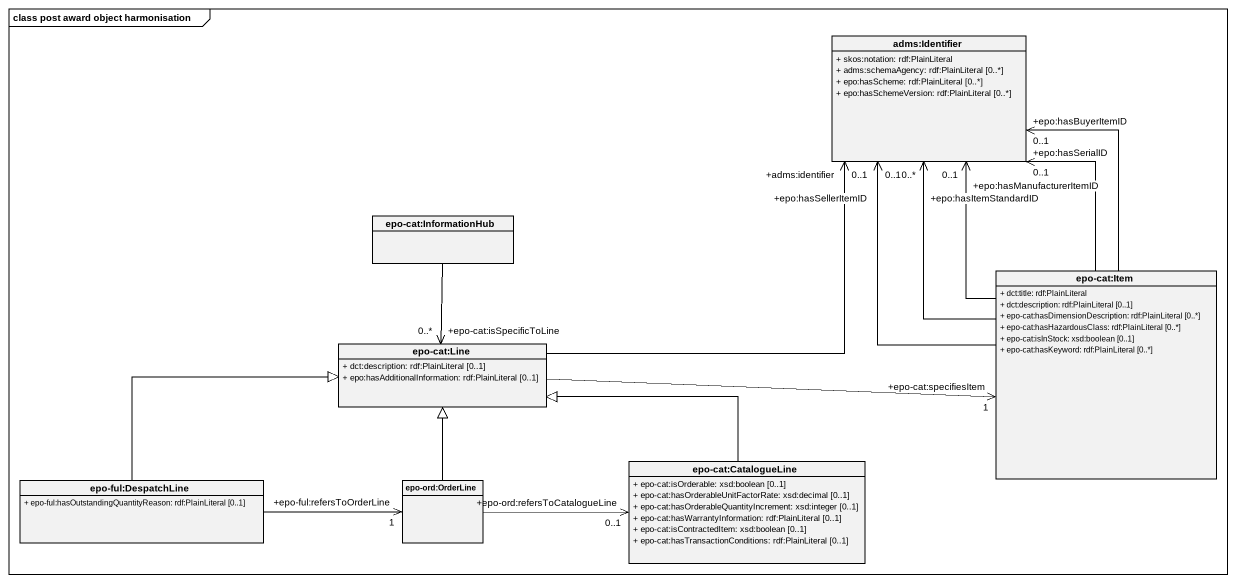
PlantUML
@startuml
mainframe class post award object harmonisation
hide circle
hide empty members
skinparam classAttributeIconSize 0
class "adms:Identifier" as adms_Identifier {
  + skos:notation: rdf:PlainLiteral
  + adms:schemaAgency: rdf:PlainLiteral [0..*]
  + epo:hasScheme: rdf:PlainLiteral [0..*]
  + epo:hasSchemeVersion: rdf:PlainLiteral [0..*]
}
class "epo-cat:InformationHub" as epo_cat_InformationHub
class "epo-cat:Item" as epo_cat_Item {
  + dct:title: rdf:PlainLiteral
  + dct:description: rdf:PlainLiteral [0..1]
  + epo-cat:hasDimensionDescription: rdf:PlainLiteral [0..*]
  + epo-cat:hasHazardousClass: rdf:PlainLiteral [0..*]
  + epo-cat:isInStock: xsd:boolean [0..1]
  + epo-cat:hasKeyword: rdf:PlainLiteral [0..*]
}
class "epo-cat:Line" as epo_cat_Line {
  + dct:description: rdf:PlainLiteral [0..1]
  + epo:hasAdditionalInformation: rdf:PlainLiteral [0..1]
}
class "epo-cat:CatalogueLine" as epo_cat_CatalogueLine {
  + epo-cat:isOrderable: xsd:boolean [0..1]
  + epo-cat:hasOrderableUnitFactorRate: xsd:decimal [0..1]
  + epo-cat:hasOrderableQuantityIncrement: xsd:integer [0..1]
  + epo-cat:hasWarrantyInformation: rdf:PlainLiteral [0..1]
  + epo-cat:isContractedItem: xsd:boolean [0..1]
  + epo-cat:hasTransactionConditions: rdf:PlainLiteral [0..1]
}
class "epo-ful:DespatchLine" as epo_ful_DespatchLine {
  + epo-ful:hasOutstandingQuantityReason: rdf:PlainLiteral [0..1]
}
class "epo-ord:OrderLine" as epo_ord_OrderLine
epo_cat_InformationHub --> "+epo-cat:isSpecificToLine\n0..*" epo_cat_Line
epo_cat_Item -up-> "+epo:hasBuyerItemID\n0..1" adms_Identifier
epo_cat_Item -up-> "+epo:hasSerialID\n0..1" adms_Identifier
epo_cat_Item -up-> "+epo:hasManufacturerItemID\n0..1" adms_Identifier
epo_cat_Item -up-> "+epo:hasSellerItemID\n0..1" adms_Identifier
epo_cat_Item -up-> "+epo:hasItemStandardID\n0..*" adms_Identifier
epo_cat_Line -right-> "+adms:identifier\n0..1" adms_Identifier
epo_cat_Line -right-> "+epo-cat:specifiesItem\n1" epo_cat_Item
epo_cat_CatalogueLine -left-|> epo_cat_Line
epo_ful_DespatchLine -right-|> epo_cat_Line
epo_ful_DespatchLine -right-> "+epo-ful:refersToOrderLine\n1" epo_ord_OrderLine
epo_ord_OrderLine -up-|> epo_cat_Line
epo_ord_OrderLine -right-> "+epo-ord:refersToCatalogueLine\n0..1" epo_cat_CatalogueLine
@enduml
